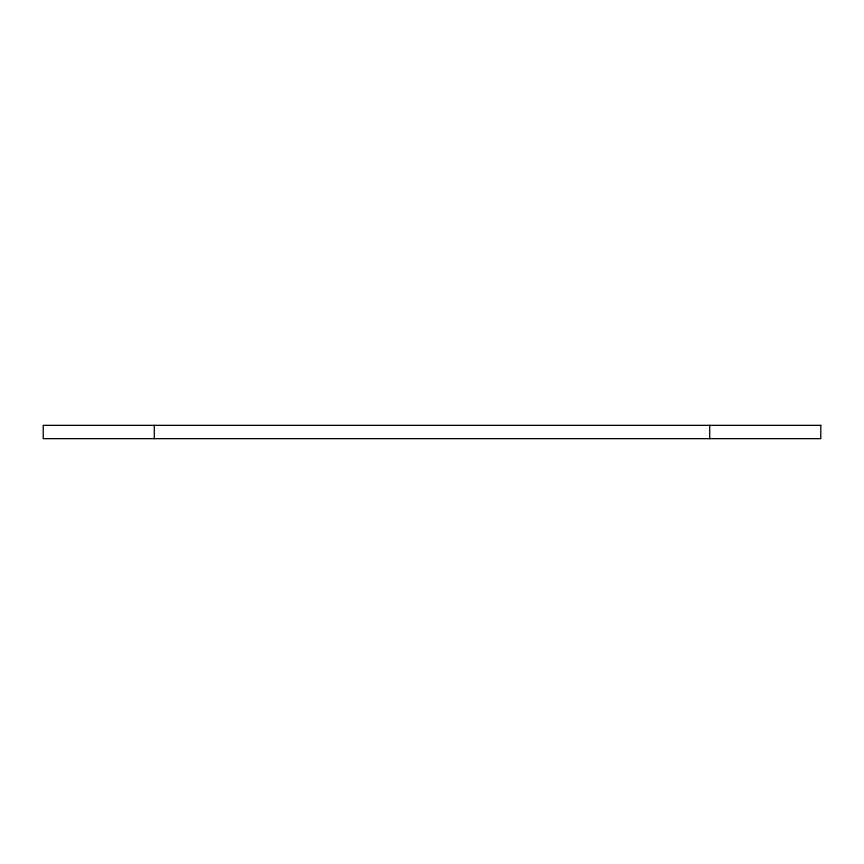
<?xml version="1.0" encoding="UTF-8"?>
<svg xmlns="http://www.w3.org/2000/svg" width="864" height="864" viewBox="0 0 864 864"><rect width="100%" height="100%" fill="white"/><g stroke="black" fill="none" stroke-linecap="round" stroke-linejoin="round"><path stroke-width="1.3" d="M709.711 425.336L709.711 438.664M154.289 425.336L154.289 438.664M820.8 425.336L43.2 425.336L43.2 438.664L820.8 438.664L820.8 425.336"/></g></svg>
